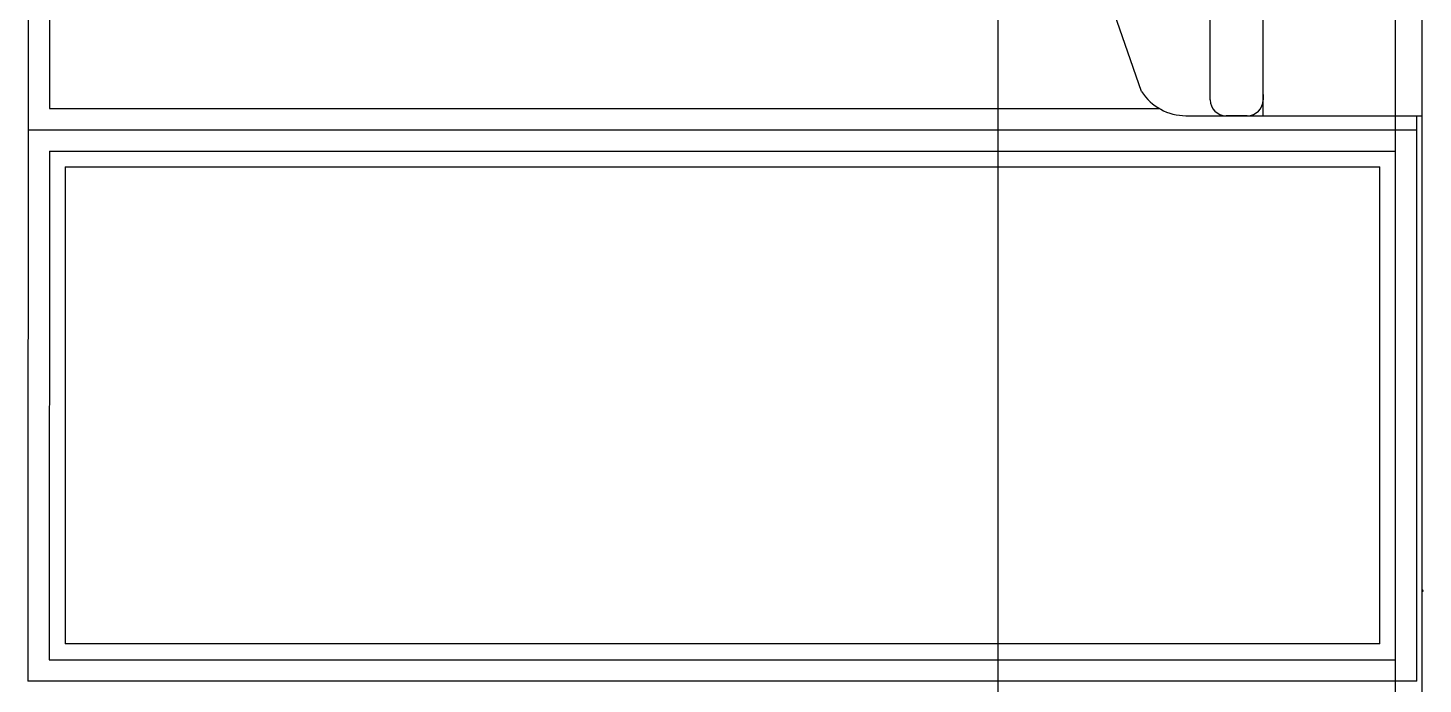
# Model space of a CAD drawing. Header units: millimetres. Extents: x 10227 to 13232, y 2 to 9351.
# Drawn here: x 11445 to 11708.4, y 7637.4 to 7761.2 of the extents above; entities that cross this region are included whole.
import ezdxf

# ---------------------------------------------------------------- set-up
doc = ezdxf.new("R2010")
doc.units = ezdxf.units.MM
for name, color, linetype in [('A-FURN', 9, 'Continuous'), ('A-GLAZ-FULL', 4, 'Continuous'), ('A-WALL-FULL-EXTR', 1, 'Continuous'), ('RETINO', 20, 'Continuous')]:
    doc.layers.add(name, color=color, linetype=linetype)

msp = doc.modelspace()

# ---------------------------------------------------------------- linework, layer by layer
at = {"layer": 'A-FURN', "ltscale": 0.1}
for p, q in [((11668.18, 7747.6), (11668.18, 7893.58)), ((11655.23, 7749.16), (11648.28, 7769.1)), ((11678.18, 7744.6), (11678.18, 7768.08)), ((11678.18, 7748.6), (11678.18, 7747.6)), ((11678.18, 7748.6), (11678.18, 7747.6)), ((11663.62, 7744.6), (11682.18, 7744.6)), ((11675.18, 7744.6), (11671.18, 7744.6)), ((11682.18, 7744.6), (11708.18, 7744.6))]:
    msp.add_line(p, q, dxfattribs=at)
for centre, radius, start, end in [((11663.62, 7754.6), 10, 212.9747, 270), ((11671.18, 7747.6), 3, 180, 270), ((11675.18, 7747.6), 3, 270, 0)]:
    msp.add_arc(centre, radius, start, end, dxfattribs=at)
at = {"layer": 'A-GLAZ-FULL', "ltscale": 0.1}
for p, q in [((11628.18, 7632.14), (11628.18, 7907.99)), ((11703.18, 7632.15), (11703.18, 7908)), ((11445.18, 7904.92), (11445.02, 7637.94)), ((11449.18, 7900.92), (11449.09, 7745.94)), ((11449.09, 7745.94), (11658.61, 7745.94)), ((11707.18, 7637.94), (11707.18, 7744.6)), ((11445.08, 7741.94), (11707.18, 7741.94)), ((11449.08, 7737.94), (11449.03, 7641.94)), ((11449.08, 7737.94), (11703.18, 7737.94)), ((11703.18, 7641.94), (11703.18, 7737.94)), ((11452.08, 7734.94), (11452.03, 7644.94)), ((11452.08, 7734.94), (11700.18, 7734.94)), ((11700.18, 7644.94), (11700.18, 7734.94)), ((11700.18, 7644.94), (11452.03, 7644.94)), ((11449.03, 7641.94), (11703.18, 7641.94)), ((11707.18, 7637.94), (11445.02, 7637.94))]:
    msp.add_line(p, q, dxfattribs=at)
at = {"layer": 'A-WALL-FULL-EXTR', "ltscale": 0.1}
for p, q in [((11708.18, 7632.14), (11708.18, 8021.79)), ((11707.18, 7637.94), (11707.18, 7637.94))]:
    msp.add_line(p, q, dxfattribs=at)
at = {"layer": 'RETINO'}
msp.add_lwpolyline([(11708.18, 7655.13), (11708.37, 7654.84)], dxfattribs=at)

doc.saveas('drawing.dxf')
